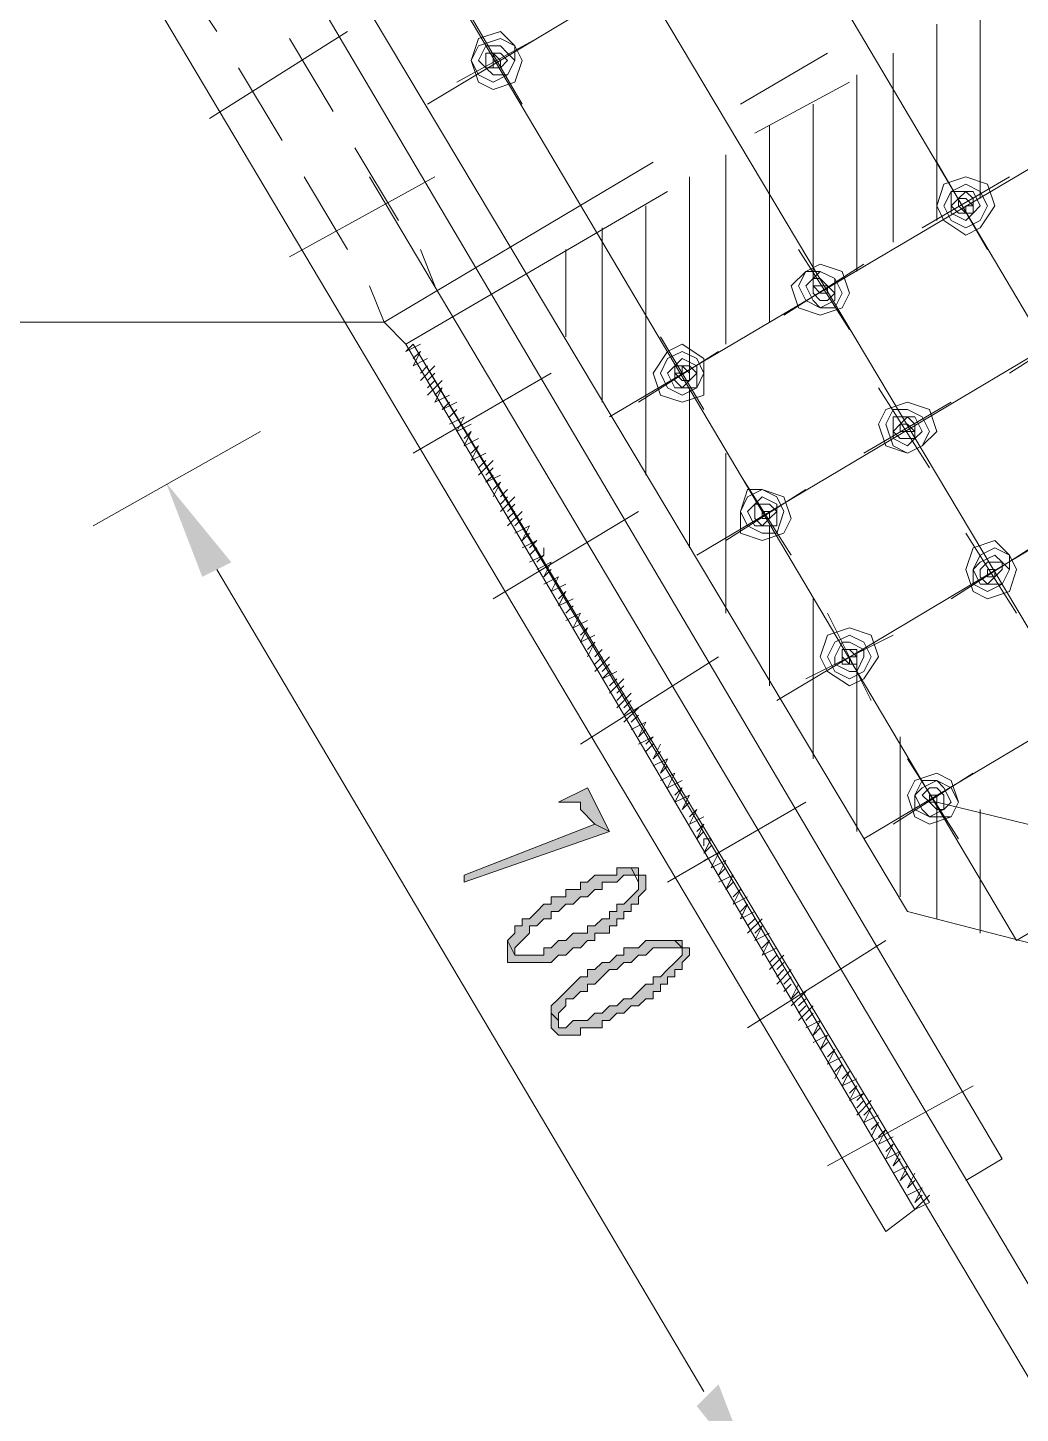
# Model space of a CAD drawing. Header units: millimetres. Extents: x 6 to 291, y 4 to 206.
# Drawn here: x 70.4 to 76.18, y 134.11 to 142.18 of the extents above; entities that cross this region are included whole.
import ezdxf

# ---------------------------------------------------------------- set-up
doc = ezdxf.new("R2010")
doc.units = ezdxf.units.MM
doc.layers.add('C00-00-00', color=7, linetype='Continuous')

msp = doc.modelspace()

# ---------------------------------------------------------------- hatches: boundary and pattern name
at = {"layer": 'C00-00-00'}
h = msp.add_hatch(color=256, dxfattribs=at)
h.dxf.hatch_style = 2
h.paths.add_polyline_path([(71.585666, 139.065001), (71.416337, 138.980333), (71.204665, 139.530671)])
h = msp.add_hatch(color=256, dxfattribs=at)
h.dxf.hatch_style = 2
h.paths.add_polyline_path([(73.787001, 137.498673), (73.660001, 137.752673), (73.490668, 137.668006), (73.533001, 137.668006), (73.617668, 137.668006), (73.617668, 137.625673), (73.702335, 137.541006)])
h = msp.add_hatch(color=256, dxfattribs=at)
h.dxf.hatch_style = 2
h.paths.add_polyline_path([(73.787001, 137.498673), (73.702333, 137.540999), (72.940331, 137.244667), (72.940331, 137.202333)])
h = msp.add_hatch(color=256, dxfattribs=at)
h.dxf.hatch_style = 2
h.paths.add_polyline_path([(73.913996, 137.287001), (73.829329, 137.287001), (73.829329, 137.244668), (73.744663, 137.244668), (73.702329, 137.244668), (73.659996, 137.202334), (73.617663, 137.202334), (73.617663, 137.160001), (73.575329, 137.160001), (73.532996, 137.160001), (73.532996, 137.117668), (73.490663, 137.117668), (73.448329, 137.117668), (73.448329, 137.075334), (73.405996, 137.075334), (73.363663, 137.033001), (73.321329, 136.990668), (73.278996, 136.990668), (73.278996, 136.948334), (73.236663, 136.948334), (73.236663, 136.906001), (73.194329, 136.863668), (73.236663, 136.779001), (73.236663, 136.821334), (73.278996, 136.863668), (73.321329, 136.906001), (73.321329, 136.948334), (73.363663, 136.948334), (73.405996, 136.990668), (73.448329, 136.990668), (73.448329, 137.033001), (73.490663, 137.033001), (73.532996, 137.075334), (73.575329, 137.075334), (73.617663, 137.117668), (73.659996, 137.117668), (73.702329, 137.160001), (73.744663, 137.160001), (73.744663, 137.202334), (73.786996, 137.202334), (73.829329, 137.202334), (73.871663, 137.244668), (73.956329, 137.244668), (73.956329, 137.202334)])
h = msp.add_hatch(color=256, dxfattribs=at)
h.dxf.hatch_style = 2
h.paths.add_polyline_path([(73.998665, 137.244667), (73.956331, 137.244667), (73.956331, 137.287), (73.913998, 137.287), (73.956331, 137.202333), (73.956331, 137.16), (73.913998, 137.117667), (73.871665, 137.075333), (73.829331, 137.075333), (73.829331, 137.033), (73.786998, 137.033), (73.786998, 136.990667), (73.744665, 136.990667), (73.702331, 136.948333), (73.659998, 136.948333), (73.659998, 136.906), (73.617665, 136.906), (73.575331, 136.906), (73.532998, 136.863667), (73.490665, 136.863667), (73.448331, 136.821333), (73.405998, 136.821333), (73.405998, 136.779), (73.363665, 136.779), (73.321331, 136.779), (73.278998, 136.779), (73.236665, 136.779), (73.194331, 136.863667), (73.194331, 136.821333), (73.194331, 136.779), (73.194331, 136.736667), (73.236665, 136.736667), (73.363665, 136.736667), (73.448331, 136.736667), (73.490665, 136.779), (73.532998, 136.779), (73.575331, 136.821333), (73.617665, 136.821333), (73.659998, 136.863667), (73.702331, 136.863667), (73.702331, 136.906), (73.744665, 136.906), (73.786998, 136.906), (73.786998, 136.948333), (73.829331, 136.948333), (73.829331, 136.990667), (73.871665, 136.990667), (73.871665, 137.033), (73.913998, 137.033), (73.913998, 137.075333), (73.956331, 137.075333), (73.956331, 137.117667), (73.998665, 137.16), (73.998665, 137.202333)])
h = msp.add_hatch(color=256, dxfattribs=at)
h.dxf.hatch_style = 2
h.paths.add_polyline_path([(74.168002, 136.863666), (74.083335, 136.863666), (74.041002, 136.863666), (73.998669, 136.863666), (73.956335, 136.821333), (73.914002, 136.821333), (73.871669, 136.821333), (73.871669, 136.779), (73.829335, 136.779), (73.787002, 136.736666), (73.744669, 136.736666), (73.702335, 136.694333), (73.660002, 136.694333), (73.660002, 136.652), (73.617669, 136.652), (73.575335, 136.609666), (73.533002, 136.567333), (73.490669, 136.525), (73.448335, 136.482666), (73.448335, 136.440333), (73.490669, 136.398), (73.490669, 136.440333), (73.533002, 136.482666), (73.533002, 136.525), (73.575335, 136.525), (73.617669, 136.567333), (73.660002, 136.567333), (73.660002, 136.609666), (73.702335, 136.609666), (73.744669, 136.652), (73.787002, 136.694333), (73.829335, 136.694333), (73.871669, 136.736666), (73.914002, 136.736666), (73.956335, 136.779), (73.998669, 136.779), (74.041002, 136.821333), (74.083335, 136.821333), (74.168002, 136.821333), (74.210335, 136.821333)])
h = msp.add_hatch(color=256, dxfattribs=at)
h.dxf.hatch_style = 2
h.paths.add_polyline_path([(74.210336, 136.821332), (74.210336, 136.863665), (74.168003, 136.863665), (74.210336, 136.821332), (74.210336, 136.778999), (74.168003, 136.736665), (74.12567, 136.694332), (74.083336, 136.651999), (74.041003, 136.651999), (74.041003, 136.609665), (73.99867, 136.609665), (73.956336, 136.567332), (73.914003, 136.524999), (73.87167, 136.524999), (73.829336, 136.482665), (73.787003, 136.482665), (73.74467, 136.440332), (73.702336, 136.440332), (73.660003, 136.397999), (73.61767, 136.397999), (73.575336, 136.397999), (73.533003, 136.355665), (73.49067, 136.355665), (73.49067, 136.397999), (73.448336, 136.440332), (73.448336, 136.355665), (73.49067, 136.313332), (73.61767, 136.313332), (73.61767, 136.355665), (73.702336, 136.355665), (73.74467, 136.355665), (73.74467, 136.397999), (73.787003, 136.397999), (73.829336, 136.440332), (73.87167, 136.440332), (73.914003, 136.482665), (73.956336, 136.482665), (73.99867, 136.524999), (74.041003, 136.524999), (74.041003, 136.567332), (74.083336, 136.567332), (74.083336, 136.609665), (74.12567, 136.609665), (74.12567, 136.651999), (74.168003, 136.651999), (74.168003, 136.694332), (74.210336, 136.694332), (74.210336, 136.736665), (74.25267, 136.778999), (74.25267, 136.821332)])
h = msp.add_hatch(color=256, dxfattribs=at)
h.dxf.hatch_style = 2
h.paths.add_polyline_path([(74.422, 134.281338), (74.294997, 134.154336), (74.633663, 133.731001)])

# ---------------------------------------------------------------- linework, layer by layer
at = {"layer": 'C00-00-00', "lineweight": 15}
for points in [[(72.051335, 147.531668), (78.52833, 136.609669)], [(71.500997, 146.600338), (77.512331, 136.525)], [(72.728668, 141.732006), (80.137001, 146.177003)], [(71.162331, 145.288003), (76.157666, 136.863666)], [(73.787001, 139.911672), (81.237669, 144.314334)], [(74.294997, 139.107336), (81.70333, 143.510002)], [(74.760666, 138.260666), (82.211334, 142.705671)], [(75.26867, 137.456338), (82.677003, 141.859001)], [(76.157666, 136.863666), (82.761663, 140.800668)]]:
    msp.add_lwpolyline(points, dxfattribs=at)
at = {"layer": 'C00-00-00', "lineweight": 5}
for points in [[(70.019337, 145.838336), (76.072997, 135.593669)], [(69.29967, 145.415001), (75.395664, 135.170334)], [(70.993002, 144.61067), (75.522667, 137.033004)], [(71.247, 142.536338), (71.500997, 142.155333)], [(75.946002, 141.181668), (75.946002, 142.32467)], [(72.982666, 142.240001), (73.278998, 141.732006)], [(75.691997, 141.054665), (75.691997, 142.197667)], [(72.262999, 142.155333), (71.458663, 141.647337)], [(71.924332, 142.112999), (72.17833, 141.689672)], [(72.897997, 141.859001), (73.363666, 142.112999)], [(75.056998, 142.028338), (74.549003, 141.732006)], [(75.437999, 140.92767), (75.437999, 142.028338)], [(71.628, 141.943669), (71.881998, 141.520334)], [(75.184001, 141.859001), (74.633663, 141.562669)], [(75.226335, 140.758333), (75.226335, 141.901335)], [(74.972329, 140.631338), (74.972329, 141.732006)], [(74.718332, 140.462001), (74.718332, 141.605003)], [(72.305333, 141.478), (72.559331, 141.054665)], [(74.040999, 141.39334), (72.47467, 140.462001)], [(74.464334, 140.335006), (74.464334, 141.435666)], [(75.691997, 141.39334), (75.988337, 140.885336)], [(72.771002, 141.308671), (71.924332, 140.843002)], [(72.009001, 141.308671), (72.262999, 140.885336)], [(72.390002, 141.308671), (121.031001, 59.562999)], [(74.252671, 140.165669), (74.252671, 141.308671)], [(75.607336, 141.012339), (76.115331, 141.308671)], [(74.125668, 141.224002), (72.601665, 140.335006)], [(73.998665, 139.573005), (73.998665, 141.139334)], [(73.744667, 139.996332), (73.744667, 141.012339)], [(72.686334, 140.885336), (72.771002, 140.673673)], [(73.533003, 140.377333), (73.533003, 140.885336)], [(74.887669, 140.885336), (75.184001, 140.419667)], [(74.803, 140.504336), (75.26867, 140.800668)], [(72.390002, 140.673673), (72.47467, 140.462001)], [(58.250668, 140.462001), (72.47467, 140.462001)], [(72.47467, 140.462001), (72.601665, 140.335006)], [(76.115331, 140.165669), (76.581001, 140.462001)], [(72.601665, 140.292672), (72.643999, 140.335006)], [(72.601665, 140.292672), (72.686334, 140.335006)], [(75.565002, 135.297337), (72.601665, 140.335006)], [(72.643999, 140.335006), (120.819337, 59.436004)], [(72.643999, 140.335006), (75.64967, 135.339672), (75.565002, 135.297337)], [(74.083333, 140.377333), (74.337331, 139.954006)], [(72.643999, 140.250338), (72.686334, 140.292672)], [(72.643999, 140.208004), (72.686334, 140.292672)], [(72.643999, 140.208004), (72.728668, 140.250338)], [(73.95633, 139.996332), (74.422, 140.292672)], [(73.448335, 140.165669), (72.643999, 139.7)], [(72.686334, 140.165669), (72.728668, 140.208004)], [(72.686334, 140.123335), (72.771002, 140.208004)], [(72.728668, 140.123335), (72.771002, 140.165669)], [(72.728668, 140.081001), (72.771002, 140.123335)], [(72.728668, 140.038666), (72.813337, 140.123335)], [(72.771002, 140.038666), (72.813337, 140.081001)], [(72.771002, 139.996332), (72.813337, 140.081001)], [(74.252671, 139.14967), (74.252671, 140.081001)], [(75.35333, 140.081001), (75.64967, 139.615339)], [(72.771002, 139.996332), (72.855663, 140.038666)], [(72.813337, 139.954006), (72.855663, 139.996332)], [(72.813337, 139.954006), (72.897997, 139.996332)], [(72.855663, 139.911672), (72.897997, 139.954006)], [(72.855663, 139.911672), (72.897997, 139.954006)], [(75.26867, 139.7), (75.776665, 139.996332)], [(72.855663, 139.869337), (72.940331, 139.911672)], [(72.897997, 139.827003), (72.940331, 139.911672)], [(72.897997, 139.827003), (72.982666, 139.869337)], [(71.755003, 139.827003), (70.78133, 139.276673)], [(72.940331, 139.784669), (72.982666, 139.827003)], [(72.940331, 139.742334), (72.982666, 139.827003)], [(72.940331, 139.742334), (73.025, 139.784669)], [(72.982666, 139.7), (73.025, 139.742334)], [(72.982666, 139.657666), (73.025, 139.742334)], [(72.982666, 139.657666), (73.067334, 139.7)], [(74.464334, 138.768669), (74.464334, 139.7)], [(73.025, 139.615339), (73.067334, 139.657666)], [(73.025, 139.573005), (73.109669, 139.657666)], [(73.067334, 139.573005), (73.109669, 139.615339)], [(73.067334, 139.530671), (73.109669, 139.573005)], [(73.067334, 139.530671), (73.152003, 139.573005)], [(73.109669, 139.488336), (73.152003, 139.530671)], [(73.109669, 139.446002), (73.152003, 139.530671)], [(74.549003, 139.573005), (74.845335, 139.107336)], [(73.152003, 139.446002), (73.194337, 139.488336)], [(73.152003, 139.403668), (73.194337, 139.446002)], [(73.152003, 139.361333), (73.236663, 139.446002)], [(74.464334, 139.192004), (74.930003, 139.488336)], [(73.95633, 139.361333), (73.109669, 138.853338)], [(73.194337, 139.361333), (73.236663, 139.403668)], [(73.194337, 139.318999), (73.236663, 139.361333)], [(73.194337, 139.276673), (73.278998, 139.361333)], [(73.236663, 139.276673), (73.278998, 139.318999)], [(73.236663, 139.234339), (73.321332, 139.276673)], [(73.278998, 139.192004), (73.321332, 139.276673)], [(74.718332, 138.345334), (74.718332, 139.276673)], [(73.278998, 139.192004), (73.321332, 139.234339)], [(75.861334, 139.234339), (76.157666, 138.768669)], [(73.278998, 139.14967), (73.363666, 139.192004)], [(73.321332, 139.14967), (73.363666, 139.192004)], [(73.321332, 139.107336), (73.363666, 139.14967)], [(73.321332, 139.065001), (73.406001, 139.107336), (73.406001, 139.14967)], [(75.776665, 138.853338), (76.242334, 139.14967)], [(73.363666, 139.065001), (73.406001, 139.107336)], [(73.363666, 139.022667), (73.448335, 139.065001)], [(73.406001, 138.980333), (73.448335, 139.065001)], [(74.337331, 134.239004), (71.500997, 139.022667)], [(73.406001, 138.980333), (73.448335, 139.022667)], [(73.406001, 138.937999), (73.490669, 138.980333)], [(73.448335, 138.895672), (73.490669, 138.980333)], [(73.448335, 138.895672), (73.533003, 138.937999)], [(73.490669, 138.853338), (73.533003, 138.895672)], [(73.490669, 138.811004), (73.533003, 138.895672)], [(73.490669, 138.811004), (73.57533, 138.853338)], [(73.533003, 138.768669), (73.57533, 138.811004)], [(73.533003, 138.768669), (73.57533, 138.811004)], [(74.972329, 137.922), (74.972329, 138.853338)], [(73.533003, 138.726335), (73.617664, 138.768669)], [(73.57533, 138.684001), (73.617664, 138.768669)], [(73.57533, 138.684001), (73.659998, 138.726335)], [(75.056998, 138.768669), (75.311004, 138.260666)], [(73.617664, 138.641666), (73.659998, 138.684001)], [(73.617664, 138.599332), (73.659998, 138.684001)], [(73.617664, 138.599332), (73.702333, 138.641666)], [(74.930003, 138.387669), (75.437999, 138.641666)], [(73.659998, 138.557006), (73.702333, 138.599332)], [(73.659998, 138.514672), (73.702333, 138.599332)], [(73.702333, 138.514672), (73.744667, 138.557006)], [(74.422, 138.514672), (73.617664, 138.006668)], [(73.702333, 138.472337), (73.744667, 138.514672)], [(73.702333, 138.430003), (73.787001, 138.514672)], [(73.744667, 138.430003), (73.787001, 138.472337)], [(75.226335, 137.498673), (75.226335, 138.472337)], [(73.744667, 138.387669), (73.787001, 138.430003)], [(73.744667, 138.387669), (73.829336, 138.430003)], [(73.787001, 138.345334), (73.829336, 138.387669)], [(73.787001, 138.303), (73.87167, 138.387669)], [(73.829336, 138.303), (73.87167, 138.345334)], [(73.829336, 138.260666), (73.87167, 138.303)], [(73.829336, 138.21834), (73.913996, 138.303)], [(73.87167, 138.21834), (73.913996, 138.260666)], [(73.87167, 138.176005), (73.913996, 138.21834)], [(73.87167, 138.133671), (73.95633, 138.21834)], [(73.913996, 138.133671), (73.95633, 138.176005)], [(73.913996, 138.091337), (73.998665, 138.133671)], [(73.95633, 138.049002), (73.998665, 138.133671)], [(73.95633, 138.049002), (73.998665, 138.091337)], [(73.95633, 138.006668), (74.040999, 138.049002)], [(73.998665, 138.006668), (74.040999, 138.049002)], [(73.998665, 137.964334), (74.040999, 138.006668)], [(74.040999, 137.922), (74.083333, 138.006668)], [(75.480333, 137.117672), (75.480333, 138.049002)], [(74.040999, 137.922), (74.083333, 137.964334)], [(74.040999, 137.879665), (74.125668, 137.922)], [(74.083333, 137.837339), (74.125668, 137.922)], [(75.522667, 137.922), (75.818999, 137.456338)], [(74.083333, 137.837339), (74.125668, 137.879665)], [(74.083333, 137.795005), (74.168002, 137.837339)], [(74.125668, 137.75267), (74.168002, 137.837339)], [(75.437999, 137.540999), (75.903668, 137.837339)], [(74.125668, 137.75267), (74.210336, 137.795005)], [(74.168002, 137.710336), (74.210336, 137.75267)], [(74.168002, 137.668002), (74.210336, 137.75267)], [(74.930003, 137.668002), (74.125668, 137.202333)], [(74.168002, 137.668002), (74.252671, 137.710336)], [(74.210336, 137.625668), (74.252671, 137.710336)], [(74.210336, 137.625668), (74.252671, 137.668002)], [(75.691997, 136.990669), (75.691997, 137.668002)], [(75.691997, 137.668002), (78.316667, 137.033004)], [(74.252671, 137.583333), (74.294997, 137.625668)], [(74.252671, 137.540999), (74.294997, 137.625668)], [(74.252671, 137.540999), (74.337331, 137.583333)], [(75.946002, 136.906001), (75.946002, 137.625668)], [(74.294997, 137.498673), (74.337331, 137.540999)], [(74.294997, 137.456338), (74.337331, 137.540999)], [(74.294997, 137.456338), (74.337331, 137.498673)], [(74.337331, 137.414004), (74.337331, 137.456338), (74.379665, 137.456338)], [(74.337331, 137.37167), (74.379665, 137.456338)], [(74.337331, 137.37167), (74.379665, 137.414004)], [(74.337331, 137.329336), (74.422, 137.37167)], [(74.379665, 137.287001), (74.422, 137.37167)], [(74.379665, 137.287001), (74.464334, 137.329336)], [(74.422, 137.244667), (74.464334, 137.329336)], [(74.422, 137.244667), (74.464334, 137.287001)], [(74.422, 137.202333), (74.506668, 137.244667)], [(74.464334, 137.160006), (74.506668, 137.244667)], [(74.464334, 137.160006), (74.506668, 137.202333)], [(74.506668, 137.117672), (74.549003, 137.160006)], [(74.506668, 137.075338), (74.549003, 137.160006)], [(74.506668, 137.075338), (74.591337, 137.117672)], [(74.549003, 137.033004), (74.591337, 137.075338)], [(74.549003, 136.990669), (74.591337, 137.075338)], [(74.549003, 136.990669), (74.633663, 137.033004)], [(78.147329, 136.355671), (75.522667, 137.033004)], [(74.591337, 136.948335), (74.633663, 136.990669)], [(74.591337, 136.906001), (74.675997, 136.990669)], [(74.633663, 136.906001), (74.675997, 136.948335)], [(74.633663, 136.863666), (74.675997, 136.948335)], [(75.395664, 136.863666), (74.591337, 136.355671)], [(74.633663, 136.863666), (74.718332, 136.906001)], [(74.675997, 136.821332), (74.718332, 136.863666)], [(74.675997, 136.779006), (74.718332, 136.863666)], [(74.675997, 136.779006), (74.760666, 136.821332)], [(74.718332, 136.736672), (74.760666, 136.779006)], [(74.718332, 136.694337), (74.803, 136.779006)], [(74.760666, 136.694337), (74.803, 136.736672)], [(74.760666, 136.652003), (74.803, 136.694337)], [(74.760666, 136.609669), (74.845335, 136.694337)], [(74.803, 136.609669), (74.845335, 136.652003)], [(74.803, 136.567334), (74.845335, 136.609669)], [(74.845335, 136.525), (74.887669, 136.609669)], [(74.845335, 136.525), (74.887669, 136.567334)], [(74.845335, 136.482666), (74.930003, 136.567334)], [(74.887669, 136.482666), (74.930003, 136.525)], [(74.887669, 136.440339), (74.930003, 136.482666)], [(74.887669, 136.398005), (74.972329, 136.482666)], [(74.930003, 136.398005), (74.972329, 136.440339)], [(74.930003, 136.355671), (75.014664, 136.398005)], [(74.972329, 136.313336), (75.014664, 136.398005)], [(74.972329, 136.313336), (75.014664, 136.355671)], [(74.972329, 136.271002), (75.056998, 136.313336)], [(75.014664, 136.228668), (75.056998, 136.313336)], [(75.014664, 136.228668), (75.056998, 136.271002)], [(75.056998, 136.186333), (75.099332, 136.228668)], [(75.056998, 136.143999), (75.099332, 136.228668)], [(75.056998, 136.186333), (75.099332, 136.228668)], [(75.056998, 136.143999), (75.141667, 136.186333)], [(75.099332, 136.101673), (75.141667, 136.143999)], [(75.099332, 136.059339), (75.141667, 136.143999)], [(75.099332, 136.101673), (75.141667, 136.143999)], [(75.141667, 136.059339), (75.184001, 136.101673)], [(75.141667, 136.017004), (75.184001, 136.101673)], [(75.141667, 136.059339), (75.184001, 136.101673)], [(75.141667, 136.017004), (75.226335, 136.059339)], [(75.141667, 136.017004), (75.226335, 136.059339)], [(75.903668, 136.017004), (75.056998, 135.551335)], [(75.184001, 135.932336), (75.226335, 136.017004)], [(75.184001, 135.97467), (75.226335, 136.017004)], [(75.184001, 135.932336), (75.226335, 136.017004)], [(75.184001, 135.932336), (75.26867, 135.97467)], [(75.226335, 135.932336), (75.26867, 135.97467)], [(75.226335, 135.932336), (75.26867, 135.97467)], [(75.226335, 135.890001), (75.26867, 135.932336)], [(75.226335, 135.847667), (75.311004, 135.932336)], [(75.26867, 135.847667), (75.311004, 135.890001)], [(75.26867, 135.805333), (75.311004, 135.890001)], [(75.26867, 135.847667), (75.311004, 135.890001)], [(75.26867, 135.805333), (75.35333, 135.847667)], [(75.26867, 135.805333), (75.35333, 135.847667)], [(75.311004, 135.720672), (75.35333, 135.805333)], [(75.311004, 135.762999), (75.35333, 135.805333)], [(75.311004, 135.720672), (75.35333, 135.805333)], [(75.35333, 135.678338), (75.395664, 135.762999)], [(75.35333, 135.720672), (75.395664, 135.762999)], [(75.35333, 135.678338), (75.395664, 135.762999)], [(75.35333, 135.678338), (75.437999, 135.720672)], [(75.395664, 135.593669), (75.437999, 135.678338)], [(75.395664, 135.636004), (75.437999, 135.678338)], [(75.395664, 135.636004), (75.437999, 135.678338)], [(75.395664, 135.593669), (75.480333, 135.636004)], [(75.437999, 135.551335), (75.480333, 135.636004)], [(75.437999, 135.551335), (75.480333, 135.636004)], [(75.437999, 135.551335), (75.480333, 135.593669)], [(75.861334, 135.466666), (76.072997, 135.593669)], [(75.437999, 135.509001), (75.522667, 135.551335)], [(75.437999, 135.509001), (75.522667, 135.551335)], [(75.480333, 135.466666), (75.522667, 135.551335)], [(75.480333, 135.466666), (75.522667, 135.509001)], [(75.480333, 135.466666), (75.522667, 135.509001)], [(75.522667, 135.424332), (75.565002, 135.509001)], [(75.522667, 135.424332), (75.565002, 135.466666)], [(75.522667, 135.424332), (75.565002, 135.466666)], [(75.522667, 135.382006), (75.607336, 135.424332)], [(75.565002, 135.339672), (75.607336, 135.424332)], [(75.565002, 135.339672), (75.607336, 135.424332)], [(75.565002, 135.339672), (75.607336, 135.382006)], [(75.565002, 135.297337), (75.64967, 135.382006)], [(75.565002, 135.297337), (75.395664, 135.170334)]]:
    msp.add_lwpolyline(points, dxfattribs=at)
for points in [[(73.236663, 141.986004), (73.19433, 141.901337), (73.109663, 141.859004), (73.024997, 141.901337), (72.982663, 141.986004), (73.024997, 142.07067), (73.151997, 142.113004), (73.236663, 142.07067)], [(73.278998, 141.986004), (73.236664, 141.859004), (73.109664, 141.81667), (73.024998, 141.859004), (72.982664, 141.986004), (73.024998, 142.113004), (73.151998, 142.155337), (73.236664, 142.07067)], [(73.236663, 141.986004), (73.19433, 141.901337), (73.109663, 141.901337), (73.06733, 141.94367), (73.024997, 141.986004), (73.06733, 142.07067), (73.151997, 142.07067), (73.19433, 142.028337)], [(73.194337, 141.986004), (73.152004, 141.94367), (73.109671, 141.94367), (73.067337, 141.94367), (73.067337, 142.028337), (73.152004, 142.028337)], [(73.152003, 141.986004), (73.152003, 141.94367), (73.10967, 141.94367), (73.10967, 141.986004), (73.10967, 142.028337)], [(76.030663, 141.139334), (75.945996, 141.012334), (75.861329, 140.970001), (75.734329, 141.054667), (75.691996, 141.139334), (75.734329, 141.266334), (75.861329, 141.308667), (75.988329, 141.266334)], [(75.988337, 141.139334), (75.946003, 141.054667), (75.861337, 141.012334), (75.77667, 141.054667), (75.734337, 141.139334), (75.77667, 141.224001), (75.861337, 141.266334), (75.946003, 141.224001)], [(75.903668, 141.139334), (75.903668, 141.097001), (75.861335, 141.097001), (75.819001, 141.097001), (75.776668, 141.139334), (75.819001, 141.181667), (75.861335, 141.224001), (75.903668, 141.181667)], [(75.946002, 141.139334), (75.903669, 141.097001), (75.861336, 141.054667), (75.776669, 141.097001), (75.776669, 141.139334), (75.776669, 141.224001), (75.861336, 141.224001), (75.903669, 141.224001)], [(75.903668, 141.139334), (75.861335, 141.139334), (75.861335, 141.097001), (75.819001, 141.139334), (75.819001, 141.181667), (75.861335, 141.181667)], [(75.184001, 140.631338), (75.141668, 140.546672), (75.014668, 140.504338), (74.887668, 140.546672), (74.845334, 140.673672), (74.930001, 140.758338), (75.014668, 140.800672), (75.141668, 140.758338)], [(75.141667, 140.631338), (75.099333, 140.546672), (75.014667, 140.546672), (74.93, 140.589005), (74.887667, 140.673672), (74.93, 140.758338), (75.014667, 140.758338), (75.099333, 140.716005)], [(75.099332, 140.631338), (75.099332, 140.589005), (75.014666, 140.546672), (74.972332, 140.589005), (74.929999, 140.673672), (74.972332, 140.716005), (75.014666, 140.758338), (75.099332, 140.716005)], [(75.056998, 140.631338), (75.014665, 140.631338), (74.972331, 140.673672), (75.014665, 140.673672), (75.056998, 140.673672)], [(75.099332, 140.631338), (75.056999, 140.589005), (75.014666, 140.589005), (74.972332, 140.631338), (74.972332, 140.673672), (74.972332, 140.716005), (75.014666, 140.716005), (75.056999, 140.673672)], [(74.337331, 140.165669), (74.337331, 140.038669), (74.210331, 139.996336), (74.083331, 140.038669), (74.040998, 140.165669), (74.125664, 140.292669), (74.210331, 140.335002), (74.337331, 140.250336)], [(74.337331, 140.165669), (74.294998, 140.081002), (74.210331, 140.038669), (74.125664, 140.081002), (74.083331, 140.165669), (74.125664, 140.250336), (74.210331, 140.292669), (74.294998, 140.250336)], [(74.294997, 140.165669), (74.294997, 140.081002), (74.21033, 140.081002), (74.167997, 140.081002), (74.125663, 140.165669), (74.167997, 140.208002), (74.21033, 140.250336), (74.294997, 140.208002)], [(74.294997, 140.165669), (74.252663, 140.123336), (74.21033, 140.081002), (74.167997, 140.123336), (74.167997, 140.165669), (74.167997, 140.208002), (74.21033, 140.208002), (74.252663, 140.208002)], [(74.252671, 140.165669), (74.252671, 140.123336), (74.210337, 140.123336), (74.168004, 140.165669), (74.210337, 140.165669), (74.210337, 140.208002)], [(75.691997, 139.827003), (75.60733, 139.742336), (75.522663, 139.700003), (75.395663, 139.742336), (75.35333, 139.869336), (75.395663, 139.954003), (75.522663, 139.996336), (75.649663, 139.954003)], [(75.64967, 139.827003), (75.607337, 139.742336), (75.52267, 139.700003), (75.438003, 139.742336), (75.39567, 139.869336), (75.438003, 139.954003), (75.52267, 139.954003), (75.607337, 139.911669)], [(75.565002, 139.827003), (75.565002, 139.784669), (75.522668, 139.784669), (75.480335, 139.784669), (75.438002, 139.827003), (75.480335, 139.869336), (75.522668, 139.911669), (75.565002, 139.869336)], [(75.607336, 139.827003), (75.565003, 139.784669), (75.522669, 139.742336), (75.438003, 139.784669), (75.438003, 139.827003), (75.438003, 139.911669), (75.522669, 139.911669), (75.565003, 139.911669)], [(75.565002, 139.827003), (75.522668, 139.827003), (75.480335, 139.827003), (75.480335, 139.869336), (75.522668, 139.869336)], [(74.803, 139.361333), (74.760667, 139.234333), (74.676, 139.234333), (74.591334, 139.276667), (74.549, 139.361333), (74.591334, 139.446), (74.676, 139.488333), (74.760667, 139.446)], [(74.845335, 139.318999), (74.803001, 139.234333), (74.676001, 139.191999), (74.549001, 139.234333), (74.549001, 139.361333), (74.591335, 139.488333), (74.676001, 139.488333), (74.803001, 139.445999)], [(74.760666, 139.361333), (74.760666, 139.276667), (74.675999, 139.276667), (74.633666, 139.276667), (74.591333, 139.361333), (74.633666, 139.403667), (74.675999, 139.446), (74.760666, 139.403667)], [(74.760666, 139.361333), (74.718333, 139.319), (74.675999, 139.276667), (74.633666, 139.319), (74.633666, 139.361333), (74.633666, 139.403667), (74.675999, 139.403667), (74.718333, 139.403667)], [(74.718332, 139.361333), (74.718332, 139.319), (74.675998, 139.319), (74.675998, 139.361333)], [(76.157666, 139.022667), (76.115332, 138.895667), (75.988332, 138.853334), (75.903666, 138.895667), (75.861332, 139.022667), (75.903666, 139.149667), (76.030666, 139.192001), (76.115332, 139.107334)], [(76.115331, 139.022667), (76.072998, 138.938001), (75.988331, 138.895667), (75.903665, 138.938001), (75.903665, 139.022667), (75.945998, 139.107334), (76.030665, 139.149667), (76.115331, 139.107334)], [(76.115331, 139.022667), (76.072998, 138.938001), (75.988331, 138.938001), (75.945998, 138.938001), (75.903665, 139.022667), (75.945998, 139.065001), (76.030665, 139.107334), (76.072998, 139.065001)], [(76.072997, 139.022667), (76.030664, 138.980334), (75.98833, 138.938001), (75.945997, 138.980334), (75.945997, 139.022667), (75.98833, 139.065001), (76.030664, 139.065001), (76.072997, 139.065001)], [(76.030663, 139.022667), (76.030663, 138.980333), (75.988337, 138.980333), (75.988337, 139.022667)], [(75.35333, 138.514672), (75.268663, 138.387672), (75.183997, 138.345338), (75.056997, 138.430005), (75.014663, 138.514672), (75.056997, 138.641672), (75.183997, 138.684005), (75.310997, 138.641672)], [(75.311004, 138.514672), (75.268671, 138.430005), (75.184004, 138.387672), (75.099337, 138.430005), (75.057004, 138.514672), (75.099337, 138.599338), (75.184004, 138.641672), (75.268671, 138.599338)], [(75.26867, 138.514672), (75.226336, 138.430005), (75.184003, 138.430005), (75.099336, 138.472338), (75.099336, 138.514672), (75.14167, 138.599338), (75.184003, 138.599338), (75.26867, 138.557005)], [(75.226335, 138.514672), (75.184002, 138.514672), (75.184002, 138.472338), (75.141669, 138.514672), (75.141669, 138.557005), (75.184002, 138.557005)], [(75.226335, 138.514672), (75.226335, 138.472338), (75.184002, 138.472338), (75.141669, 138.472338), (75.141669, 138.557005), (75.184002, 138.557005), (75.226335, 138.557005)], [(75.818999, 137.668002), (75.776666, 137.583335), (75.649666, 137.541002), (75.564999, 137.583335), (75.522666, 137.710335), (75.564999, 137.795002), (75.691999, 137.837335), (75.776666, 137.795002)], [(75.776665, 137.668002), (75.734332, 137.625669), (75.649665, 137.583335), (75.607332, 137.625669), (75.564998, 137.710335), (75.607332, 137.752669), (75.691998, 137.795002), (75.734332, 137.752669)], [(75.818999, 137.668002), (75.776666, 137.583335), (75.649666, 137.583335), (75.564999, 137.625669), (75.564999, 137.710335), (75.607333, 137.795002), (75.691999, 137.795002), (75.776666, 137.752669)], [(75.734331, 137.668002), (75.734331, 137.625669), (75.691997, 137.625669), (75.649664, 137.668002), (75.607331, 137.710335), (75.649664, 137.752669), (75.691997, 137.752669), (75.734331, 137.710335)], [(75.691997, 137.668002), (75.649663, 137.668002), (75.649663, 137.710335), (75.691997, 137.710335)]]:
    msp.add_lwpolyline(points, close=True, dxfattribs=at)
at = {"layer": 'C00-00-00', "lineweight": 13}
for points in [[(73.787001, 137.498673), (73.660001, 137.752673), (73.490668, 137.668006), (73.533001, 137.668006), (73.617668, 137.668006), (73.617668, 137.625673), (73.702335, 137.541006)], [(73.787001, 137.498673), (73.702333, 137.540999), (72.940331, 137.244667), (72.940331, 137.202333)], [(73.913996, 137.287001), (73.829329, 137.287001), (73.829329, 137.244668), (73.744663, 137.244668), (73.702329, 137.244668), (73.659996, 137.202334), (73.617663, 137.202334), (73.617663, 137.160001), (73.575329, 137.160001), (73.532996, 137.160001), (73.532996, 137.117668), (73.490663, 137.117668), (73.448329, 137.117668), (73.448329, 137.075334), (73.405996, 137.075334), (73.363663, 137.033001), (73.321329, 136.990668), (73.278996, 136.990668), (73.278996, 136.948334), (73.236663, 136.948334), (73.236663, 136.906001), (73.194329, 136.863668), (73.236663, 136.779001), (73.236663, 136.821334), (73.278996, 136.863668), (73.321329, 136.906001), (73.321329, 136.948334), (73.363663, 136.948334), (73.405996, 136.990668), (73.448329, 136.990668), (73.448329, 137.033001), (73.490663, 137.033001), (73.532996, 137.075334), (73.575329, 137.075334), (73.617663, 137.117668), (73.659996, 137.117668), (73.702329, 137.160001), (73.744663, 137.160001), (73.744663, 137.202334), (73.786996, 137.202334), (73.829329, 137.202334), (73.871663, 137.244668), (73.956329, 137.244668), (73.956329, 137.202334)], [(73.998665, 137.244667), (73.956331, 137.244667), (73.956331, 137.287), (73.913998, 137.287), (73.956331, 137.202333), (73.956331, 137.16), (73.913998, 137.117667), (73.871665, 137.075333), (73.829331, 137.075333), (73.829331, 137.033), (73.786998, 137.033), (73.786998, 136.990667), (73.744665, 136.990667), (73.702331, 136.948333), (73.659998, 136.948333), (73.659998, 136.906), (73.617665, 136.906), (73.575331, 136.906), (73.532998, 136.863667), (73.490665, 136.863667), (73.448331, 136.821333), (73.405998, 136.821333), (73.405998, 136.779), (73.363665, 136.779), (73.321331, 136.779), (73.278998, 136.779), (73.236665, 136.779), (73.194331, 136.863667), (73.194331, 136.821333), (73.194331, 136.779), (73.194331, 136.736667), (73.236665, 136.736667), (73.363665, 136.736667), (73.448331, 136.736667), (73.490665, 136.779), (73.532998, 136.779), (73.575331, 136.821333), (73.617665, 136.821333), (73.659998, 136.863667), (73.702331, 136.863667), (73.702331, 136.906), (73.744665, 136.906), (73.786998, 136.906), (73.786998, 136.948333), (73.829331, 136.948333), (73.829331, 136.990667), (73.871665, 136.990667), (73.871665, 137.033), (73.913998, 137.033), (73.913998, 137.075333), (73.956331, 137.075333), (73.956331, 137.117667), (73.998665, 137.16), (73.998665, 137.202333)], [(74.168002, 136.863666), (74.083335, 136.863666), (74.041002, 136.863666), (73.998669, 136.863666), (73.956335, 136.821333), (73.914002, 136.821333), (73.871669, 136.821333), (73.871669, 136.779), (73.829335, 136.779), (73.787002, 136.736666), (73.744669, 136.736666), (73.702335, 136.694333), (73.660002, 136.694333), (73.660002, 136.652), (73.617669, 136.652), (73.575335, 136.609666), (73.533002, 136.567333), (73.490669, 136.525), (73.448335, 136.482666), (73.448335, 136.440333), (73.490669, 136.398), (73.490669, 136.440333), (73.533002, 136.482666), (73.533002, 136.525), (73.575335, 136.525), (73.617669, 136.567333), (73.660002, 136.567333), (73.660002, 136.609666), (73.702335, 136.609666), (73.744669, 136.652), (73.787002, 136.694333), (73.829335, 136.694333), (73.871669, 136.736666), (73.914002, 136.736666), (73.956335, 136.779), (73.998669, 136.779), (74.041002, 136.821333), (74.083335, 136.821333), (74.168002, 136.821333), (74.210335, 136.821333)], [(74.210336, 136.821332), (74.210336, 136.863665), (74.168003, 136.863665), (74.210336, 136.821332), (74.210336, 136.778999), (74.168003, 136.736665), (74.12567, 136.694332), (74.083336, 136.651999), (74.041003, 136.651999), (74.041003, 136.609665), (73.99867, 136.609665), (73.956336, 136.567332), (73.914003, 136.524999), (73.87167, 136.524999), (73.829336, 136.482665), (73.787003, 136.482665), (73.74467, 136.440332), (73.702336, 136.440332), (73.660003, 136.397999), (73.61767, 136.397999), (73.575336, 136.397999), (73.533003, 136.355665), (73.49067, 136.355665), (73.49067, 136.397999), (73.448336, 136.440332), (73.448336, 136.355665), (73.49067, 136.313332), (73.61767, 136.313332), (73.61767, 136.355665), (73.702336, 136.355665), (73.74467, 136.355665), (73.74467, 136.397999), (73.787003, 136.397999), (73.829336, 136.440332), (73.87167, 136.440332), (73.914003, 136.482665), (73.956336, 136.482665), (73.99867, 136.524999), (74.041003, 136.524999), (74.041003, 136.567332), (74.083336, 136.567332), (74.083336, 136.609665), (74.12567, 136.609665), (74.12567, 136.651999), (74.168003, 136.651999), (74.168003, 136.694332), (74.210336, 136.694332), (74.210336, 136.736665), (74.25267, 136.778999), (74.25267, 136.821332)]]:
    msp.add_lwpolyline(points, close=True, dxfattribs=at)

doc.saveas('drawing.dxf')
